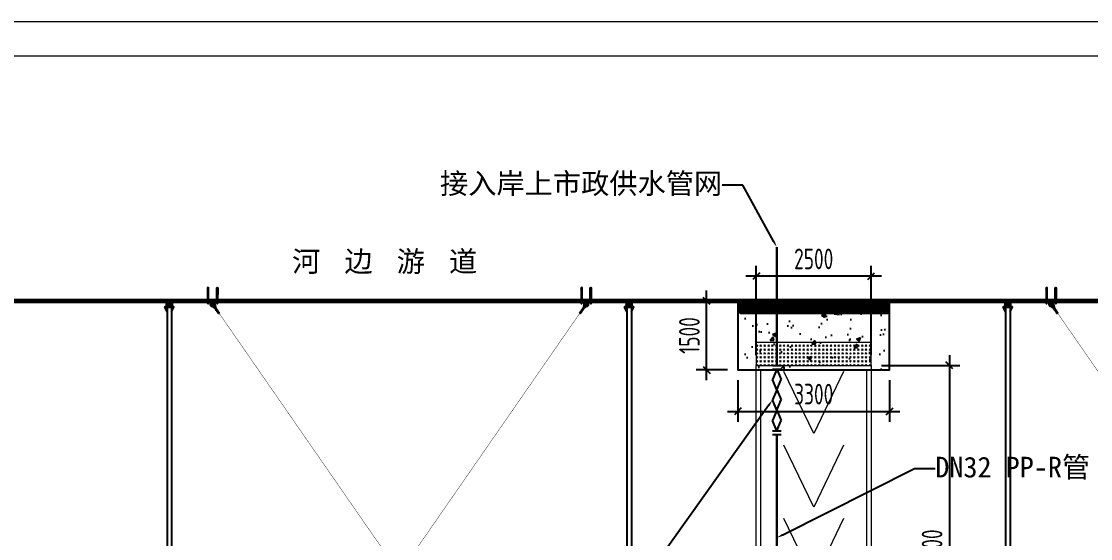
# Model space of a CAD drawing. Header units: millimetres. Extents: x 136606 to 1229059, y 82794 to 127566.
# Drawn here: x 1050150 to 1073406, y 116091 to 127345 of the extents above; entities that cross this region are included whole.
import ezdxf
from ezdxf import colors
from ezdxf.entities.mleader import LeaderData, LeaderLine
from ezdxf.enums import TextEntityAlignment as Align
from ezdxf.math import Vec2, Vec3

# ---------------------------------------------------------------- set-up
doc = ezdxf.new("R2010")
doc.units = ezdxf.units.MM
for name, pattern in [('CENTER', [0.6, 0.375, -0.075, 0.075, -0.075]), ('DASHDOT2', [12.7, 6.35, -3.175, 0, -3.175]), ('DASHED2', [0.375, 0.25, -0.125])]:
    doc.linetypes.add(name, pattern=pattern)
for name, color, linetype in [('BS-Annectent', 115, 'Continuous'), ('HR-dimension', 9, 'Continuous'), ('HR-pontoon', 161, 'Continuous'), ('STEEL', 34, 'Continuous'), ('粗实线', 7, 'Continuous'), ('给水', 3, 'Continuous'), ('给水管', 80, 'Continuous')]:
    doc.layers.add(name, color=color, linetype=linetype)
for name, color, linetype, lineweight in [('图框', 7, 'Continuous', 13), ('抱桩器', 1, 'Continuous', 18), ('文本', 3, 'Continuous', 13)]:
    doc.layers.add(name, color=color, linetype=linetype, lineweight=lineweight)
doc.styles.add('Arial', font='arial.ttf')
doc.styles.add('hztxt', font='ros1.shx', dxfattribs={"width": 0.8, "bigfont": 'hztxt.shx'})
doc.styles.get("Standard").update_dxf_attribs({"font": 'arial.ttf'})
doc.dimstyles.new('DIM-150', dxfattribs={"dimscale": 150, "dimtxt": 3, "dimasz": 1, "dimexe": 1.5, "dimexo": 1.5, "dimgap": 1, "dimtad": 1, "dimdec": 1, "dimdsep": 46, "dimtxsty": 'hztxt', "dimblk": 'OBLIQUE', "dimcen": 0, "dimdle": 1.5, "dimclrd": 9, "dimclre": 9, "dimclrt": 2, "dimadec": 1, "dimazin": 0, "dimtfac": 1, "dimtdec": 1, "dimtix": 1, "dimtmove": 2, "dimatfit": 3, "dimldrblk": 'ARCHTICK', "dimfxl": 10, "dimtolj": 1, "dimtzin": 0, "dimarcsym": 1})
pattern_1 = [(225, (43212.285, 45564.743), (4.49012806, -4.49012806), []), (225, (43207.795, 45564.743), (4.49012806, -4.49012806), [7.9375, -1.5875, 0, -1.5875])]
pattern_2 = [(225, (-344287.005, -129412.7357), (4.49012806, -4.49012806), []), (225, (-344291.495, -129412.7357), (4.49012806, -4.49012806), [7.9375, -1.5875, 0, -1.5875])]
pattern_3 = [(40.81217054, (-1416366.4012, -675349.6259), (-1.4525846328, 1.682112997), []), (130.81217054, (-1416366.4012, -675349.6259), (-4.5872822625, 1.9116413612), [5.55625, -3.33375])]
pattern_4 = [(40.81217054, (-1423212.2177, -670898.807), (-1.4525846328, 1.682112997), []), (130.81217054, (-1423212.2177, -670898.807), (-4.5872822625, 1.9116413612), [5.55625, -3.33375])]

# ---------------------------------------------------------------- blocks, each defined once
blk = doc.blocks.new('GW-TK')
at = {"layer": '图框'}
for points in [[(927183.55, 464715.01), (927603.55, 464715.01), (927603.55, 464418.01), (927183.55, 464418.01)], [(927188.55, 464710.01), (927598.55, 464710.01), (927598.55, 464423.01), (927188.55, 464423.01)]]:
    blk.add_lwpolyline(points, close=True, dxfattribs=at)
blk = doc.blocks.new('_Oblique')
at = {"color": 0, "linetype": 'ByBlock', "lineweight": -2}
blk.add_line((-0.5, -0.5), (0.5, 0.5), dxfattribs=at)
blk = doc.blocks.new('*D823')
at = {"color": 9, "lineweight": -2, "transparency": 16777216}
for p, q in [((1066133, 120086), (1066133, 122027)), ((1068633, 120086), (1068633, 122027)), ((1068858, 121802), (1065908, 121802))]:
    blk.add_line(p, q, dxfattribs=at)
at = {"layer": 'Defpoints', "color": 0, "transparency": 16777216}
for p in [(1066133, 121802), (1066133, 119861), (1068633, 119861)]:
    blk.add_point(p, dxfattribs=at)
at = {"color": 9, "lineweight": -2, "transparency": 16777216, "xscale": 150, "yscale": 150, "zscale": 150, "rotation": 180}
blk.add_blockref('_Oblique', (1066133, 121802), dxfattribs=at)
at = {"color": 9, "lineweight": -2, "transparency": 16777216, "xscale": 150, "yscale": 150, "zscale": 150}
blk.add_blockref('_Oblique', (1068633, 121802), dxfattribs=at)
at = {"color": 2, "transparency": 16777216, "insert": (1067383, 122177), "char_height": 450, "attachment_point": 5, "style": 'hztxt'}
blk.add_mtext('\\A1;2500', dxfattribs=at)
blk = doc.blocks.new('_ArchTick')
at = {"color": 0, "linetype": 'ByBlock', "const_width": 0.15}
blk.add_lwpolyline([(-0.5, -0.5), (0.5, 0.5)], dxfattribs=at)
blk = doc.blocks.new('*D824')
at = {"color": 9, "lineweight": -2, "transparency": 16777216}
for p, q in [((1070333, 120086), (1070333, 111636)), ((1068858, 119861), (1070558, 119861)), ((1068858, 111861), (1070558, 111861))]:
    blk.add_line(p, q, dxfattribs=at)
at = {"layer": 'Defpoints', "color": 0, "transparency": 16777216}
for p in [(1068633, 119861), (1068633, 111861), (1070333, 111861)]:
    blk.add_point(p, dxfattribs=at)
at = {"color": 9, "lineweight": -2, "transparency": 16777216, "xscale": 150, "yscale": 150, "zscale": 150}
for p, rotation in [((1070333, 119861), 90), ((1070333, 111861), 270)]:
    blk.add_blockref('_Oblique', p, dxfattribs=dict(at, rotation=rotation))
at = {"color": 2, "transparency": 16777216, "insert": (1069958, 115861), "char_height": 450, "attachment_point": 5, "rotation": 90, "style": 'hztxt'}
blk.add_mtext('\\A1;8000', dxfattribs=at)
blk = doc.blocks.new('*U851')
at = {"layer": '抱桩器'}
h = blk.add_hatch(dxfattribs=at)
h.set_pattern_fill('GOST_GLASS', color=252, scale=10, angle=90)
h.set_pattern_definition([(135, (-1080442.076, -115111.21), (5e-15, 84.8528137), [50, -70]), (135, (-1080442.076, -115090), (5e-15, 84.8528137), [20, -100]), (135, (-1080463.29, -115111.21), (5e-15, 84.8528137), [20, -100])])
h.paths.add_polyline_path([(-1250, 4250), (1250, 4250), (1250, 4750), (-1250, 4750)])
h = blk.add_hatch(dxfattribs=at)
h.set_pattern_fill('GOST_GLASS', color=252, scale=10, angle=90)
h.set_pattern_definition([(135, (-1076441.776, -115111.21), (5e-15, 84.8528137), [50, -70]), (135, (-1076441.776, -115090), (5e-15, 84.8528137), [20, -100]), (135, (-1076462.99, -115111.21), (5e-15, 84.8528137), [20, -100])])
h.paths.add_polyline_path([(-1250, -3750), (1250, -3750), (1250, -4750), (-1250, -4750)])
at = {"layer": '抱桩器', "color": 252}
for points in [[(-1250, 4250), (1250, 4250), (1250, 4750), (-1250, 4750)], [(1250, 4250), (1250, -3750), (-1250, -3750), (-1250, 4250)], [(1150, 4150), (1150, -3650), (-1150, -3650), (-1150, 4150)], [(-1250, -3750), (1250, -3750), (1250, -4750), (-1250, -4750)]]:
    blk.add_lwpolyline(points, close=True, dxfattribs=at)
for points in [[(650, 4116), (0, 2766), (-650, 4116)], [(650, 2516), (0, 1166), (-650, 2516)], [(650, 916), (0, -434), (-650, 916)], [(650, -684), (0, -2034), (-650, -684)], [(650, -2284), (0, -3634), (-650, -2284)]]:
    blk.add_lwpolyline(points, dxfattribs=at)
blk = doc.blocks.new('*U852')
at = {"color": 0, "linetype": 'ByBlock', "lineweight": -2, "transparency": 16777216}
blk.add_blockref('*U851', (0, 0), dxfattribs=at)
blk = doc.blocks.new('fEERER')
at = {"layer": '给水', "color": 5}
for p, q in [((-308, 1256), (0, 1256)), ((-154, 1114), (-308, 742)), ((-308, 1114), (0, 1114)), ((-154, 1114), (0, 742)), ((-154, 371), (-308, 742)), ((-154, 371), (0, 742)), ((-154, 371), (-308, 0)), ((-154, -371), (-308, 0)), ((-154, 371), (0, 0)), ((-154, -371), (0, 0)), ((-154, -371), (-308, -742)), ((-154, -371), (0, -742)), ((-154, -1114), (-308, -742)), ((-154, -1114), (0, -742)), ((-308, -1114), (0, -1114)), ((-308, -1256), (0, -1256))]:
    blk.add_line(p, q, dxfattribs=at)
blk = doc.blocks.new('*D1713')
at = {"color": 9, "lineweight": -2, "transparency": 16777216}
for p, q in [((1065054, 119536), (1065054, 121486)), ((1065508, 121261), (1064829, 121261)), ((1065508, 119761), (1064829, 119761))]:
    blk.add_line(p, q, dxfattribs=at)
at = {"layer": 'Defpoints', "color": 0, "transparency": 16777216}
for p in [(1065054, 121261), (1065733, 121261), (1065733, 119761)]:
    blk.add_point(p, dxfattribs=at)
at = {"color": 9, "lineweight": -2, "transparency": 16777216, "xscale": 150, "yscale": 150, "zscale": 150}
for p, rotation in [((1065054, 121261), 90), ((1065054, 119761), 270)]:
    blk.add_blockref('_Oblique', p, dxfattribs=dict(at, rotation=rotation))
at = {"color": 2, "transparency": 16777216, "insert": (1064679, 120511), "char_height": 450, "attachment_point": 5, "rotation": 90, "style": 'hztxt'}
blk.add_mtext('\\A1;1500', dxfattribs=at)
blk = doc.blocks.new('*D1714')
at = {"color": 9, "lineweight": -2, "transparency": 16777216}
for p, q in [((1065733, 119536), (1065733, 118635)), ((1069033, 119536), (1069033, 118635)), ((1065508, 118860), (1069258, 118860))]:
    blk.add_line(p, q, dxfattribs=at)
at = {"layer": 'Defpoints', "color": 0, "transparency": 16777216}
for p in [(1065733, 119761), (1069033, 119761), (1069033, 118860)]:
    blk.add_point(p, dxfattribs=at)
at = {"color": 9, "lineweight": -2, "transparency": 16777216, "xscale": 150, "yscale": 150, "zscale": 150, "rotation": 180}
blk.add_blockref('_Oblique', (1065733, 118860), dxfattribs=at)
at = {"color": 9, "lineweight": -2, "transparency": 16777216, "xscale": 150, "yscale": 150, "zscale": 150}
blk.add_blockref('_Oblique', (1069033, 118860), dxfattribs=at)
at = {"color": 2, "transparency": 16777216, "insert": (1067383, 119235), "char_height": 450, "attachment_point": 5, "style": 'hztxt'}
blk.add_mtext('\\A1;3300', dxfattribs=at)
blk = doc.blocks.new('A$C97f6d51a')
at = {"color": 1, "linetype": 'DASHDOT2'}
blk.add_line((0, 313), (0, -47), dxfattribs=at)
at = {"layer": 'BS-Annectent'}
for p, q in [((-9, 282), (-9, 282)), ((-9, 281), (-9, 282)), ((-9, 282), (-9, 282)), ((-9, 279), (-8, 279)), ((-8, 278), (-9, 279)), ((-9, 279), (-8, 278)), ((-9, 275), (-7, 276)), ((-6, 274), (-9, 275)), ((-9, 275), (-7, 275)), ((-9, 272), (-6, 274)), ((-6, 270), (-9, 272)), ((-9, 272), (-4, 272)), ((-9, 269), (9, 268)), ((-9, 266), (9, 265)), ((-9, 263), (9, 262)), ((-9, 260), (9, 258)), ((-9, 257), (9, 255)), ((-9, 253), (9, 252)), ((-9, 250), (9, 249)), ((-9, 247), (9, 246)), ((-9, 244), (9, 243)), ((-9, 241), (9, 240)), ((-9, 238), (9, 236)), ((-9, 235), (9, 233)), ((-6, 274), (-6, 274)), ((-6, 274), (-6, 274)), ((-6, 274), (-6, 274)), ((-6, 274), (-6, 274)), ((-6, 274), (-6, 274)), ((6, 270), (-6, 270)), ((4, 271), (9, 271)), ((6, 273), (5, 273)), ((6, 273), (5, 273)), ((6, 273), (9, 274)), ((6, 274), (9, 274)), ((9, 271), (6, 273)), ((6, 270), (9, 271)), ((7, 276), (9, 277)), ((9, 274), (7, 275)), ((9, 277), (8, 278)), ((8, 277), (9, 277)), ((9, 280), (9, 281)), ((9, 280), (9, 280)), ((9, 280), (9, 280)), ((-10, 6), (9, 4)), ((-10, 2), (-6, 4)), ((-6, 1), (-10, 2)), ((-10, 2), (9, 1)), ((-9, 231), (9, 230)), ((-9, 228), (9, 227)), ((-9, 225), (9, 224)), ((-9, 222), (9, 221)), ((-9, 219), (9, 218)), ((-9, 216), (9, 215)), ((-9, 213), (9, 211)), ((-9, 209), (9, 208)), ((-9, 206), (9, 205)), ((-9, 203), (9, 202)), ((-9, 200), (9, 199)), ((-9, 197), (9, 196)), ((-9, 194), (9, 193)), ((-9, 191), (9, 189)), ((-9, 188), (9, 186)), ((-9, 184), (9, 183)), ((-9, 181), (9, 180)), ((-9, 178), (9, 177)), ((-9, 175), (9, 174)), ((-9, 172), (9, 171)), ((-9, 169), (9, 167)), ((-9, 166), (9, 164)), ((-9, 162), (9, 161)), ((-9, 159), (9, 158)), ((-9, 156), (9, 155)), ((-9, 153), (9, 152)), ((-9, 150), (9, 149)), ((-9, 147), (9, 146)), ((-9, 144), (9, 142)), ((-9, 140), (9, 139)), ((-9, 137), (9, 136)), ((-9, 134), (9, 133)), ((-9, 131), (9, 130)), ((-9, 128), (9, 127)), ((-9, 125), (9, 124)), ((-9, 122), (9, 120)), ((-9, 119), (9, 117)), ((-9, 115), (9, 114)), ((-9, 112), (9, 111)), ((-9, 109), (9, 108)), ((-9, 106), (9, 105)), ((-9, 103), (9, 102)), ((-9, 100), (9, 98)), ((-9, 97), (9, 95)), ((-9, 93), (9, 92)), ((-9, 90), (9, 89)), ((-9, 87), (9, 86)), ((-9, 84), (9, 83)), ((-9, 81), (9, 80)), ((-9, 78), (9, 76)), ((-9, 75), (9, 73)), ((-9, 71), (9, 70)), ((-9, 68), (9, 67)), ((-9, 65), (9, 64)), ((-9, 62), (9, 61)), ((-9, 59), (9, 58)), ((-9, 56), (9, 55)), ((-9, 53), (9, 51)), ((-9, 49), (9, 48)), ((-9, 46), (9, 45)), ((-9, 43), (9, 42)), ((-9, 40), (9, 39)), ((-9, 37), (9, 36)), ((-9, 34), (9, 33)), ((-9, 31), (9, 29)), ((-9, 28), (9, 26)), ((-9, 24), (9, 23)), ((-9, 21), (9, 20)), ((-9, 18), (9, 17)), ((-9, 15), (9, 14)), ((-9, 12), (9, 11)), ((-9, 9), (9, 7)), ((-8, 0), (-6, 1)), ((6, 147), (-6, 148)), ((6, 116), (-6, 117)), ((6, 3), (-6, 4)), ((2, 0), (-6, 1)), ((6, 147), (9, 149)), ((9, 1), (6, 3)), ((7, 0), (9, 1)), ((-16, -24), (-16, -11)), ((12, -9), (-12, -9)), ((12, -27), (-12, -27)), ((-9, -29), (-6, -28)), ((-6, -31), (-9, -29)), ((9, -30), (-9, -29)), ((-9, -32), (-6, -31)), ((-6, -34), (-9, -32)), ((9, -33), (-9, -32)), ((-9, -35), (-6, -34)), ((-6, -37), (-9, -35)), ((9, -37), (-9, -35)), ((-9, -38), (-6, -37)), ((-6, -40), (-9, -38)), ((9, -40), (-9, -38)), ((-8, -24), (-8, -11)), ((-6, -28), (-8, -27)), ((-7, -40), (-7, -43)), ((6, -29), (-6, -28)), ((6, -29), (-6, -28)), ((6, -32), (-6, -31)), ((6, -32), (-6, -31)), ((6, -35), (-6, -34)), ((6, -38), (-6, -37)), ((6, -38), (-6, -37)), ((6, -41), (-6, -40)), ((-5, -44), (5, -44)), ((-4, -40), (-4, -43)), ((-2, -9), (0, -4)), ((9, -27), (-1, -27)), ((0, -9), (2, -4)), ((4, -41), (4, -43)), ((6, -29), (9, -27)), ((9, -30), (6, -29)), ((6, -32), (9, -30)), ((9, -33), (6, -32)), ((6, -35), (9, -33)), ((9, -37), (6, -35)), ((6, -38), (9, -37)), ((9, -40), (6, -38)), ((6, -41), (9, -40)), ((7, -41), (7, -43)), ((8, -24), (8, -11)), ((9, -27), (8, -27)), ((16, -24), (16, -11))]:
    blk.add_line(p, q, dxfattribs=at)
blk.add_lwpolyline([(10, 0), (10, 300), (0, 306), (-10, 300), (-10, 0)], dxfattribs=at)
for points in [[(-19, -4), (-19, 0), (19, 0), (19, -4)], [(-15, -9), (15, -9), (15, -4), (-15, -4)]]:
    blk.add_lwpolyline(points, close=True, dxfattribs=at)
for points in [[(16, -11, 0.612824), (8, -11, 0.305874), (-8, -11, 0.612824), (-16, -11)], [(16, -24, -0.612824), (8, -24, -0.305874), (-8, -24, -0.612824), (-16, -24)], [(-7, -43, 0.516475), (-4, -43, 0.258238), (4, -43, 0.516475), (7, -43)]]:
    blk.add_lwpolyline(points, format="xyb", dxfattribs=at)
blk = doc.blocks.new('A$Ce460a15a')
at = {"layer": 'STEEL', "color": 22}
for points in [[(12, 150), (12, -150), (0, -150), (0, 150)], [(92, -50), (112, -30), (112, 30), (92, 50), (12, 50), (12, -50)], [(52, 35), (12, 35), (12, 25), (52, 25)], [(52, -35), (12, -35), (12, -25), (52, -25)]]:
    blk.add_lwpolyline(points, close=True, dxfattribs=at)
blk.add_circle((67, 0), 25, dxfattribs=at)
at = {"layer": 'HR-dimension', "xscale": -1, "rotation": 90}
blk.add_blockref('A$C97f6d51a', (12, 100), dxfattribs=at)
at = {"layer": 'HR-dimension', "rotation": 90.00000000000001}
blk.add_blockref('A$C97f6d51a', (12, -100), dxfattribs=at)
blk = doc.blocks.new('*U1698')
h = blk.add_hatch()
h.set_pattern_fill('ANSI35', color=4, angle=180)
h.set_pattern_definition(pattern_1)
h.paths.add_polyline_path([(24, -89), (36, -89), (36, -67), (24, -67)])
h.paths.add_polyline_path([(24, -31), (36, -31), (36, 11), (24, 11)])
h.paths.add_polyline_path([(-100, 11), (100, 11), (100, 21), (-100, 21)])
h.paths.add_polyline_path([(-36, -31), (-24, -31), (-24, 11), (-36, 11)])
h.paths.add_polyline_path([(-36, -89), (-24, -89), (-24, -67), (-36, -67)])
h = blk.add_hatch()
h.set_pattern_fill('ANSI35', color=4, angle=180)
h.set_pattern_definition(pattern_2)
h.paths.add_polyline_path([(-129, -116), (-150, -116), (-150, -104), (-129, -104)])
h.paths.add_polyline_path([(111, -116), (-111, -116), (-111, -104), (111, -104)])
h.paths.add_polyline_path([(150, -116), (129, -116), (129, -104), (150, -104)])
h.paths.add_polyline_path([(66, -104), (54, -104), (54, -67), (66, -67)])
h.paths.add_polyline_path([(66, -31), (54, -31), (54, -4), (66, -4)])
h.paths.add_polyline_path([(6, -31), (-6, -31), (-6, -4), (6, -4)])
h.paths.add_polyline_path([(6, -104), (-6, -104), (-6, -67), (6, -67)])
h.paths.add_polyline_path([(-54, -104), (-66, -104), (-66, -67), (-54, -67)])
h.paths.add_polyline_path([(-54, -31), (-66, -31), (-66, -4), (-54, -4)])
at = {"color": 4}
for points in [[(100, 11), (-100, 11), (-100, 21), (100, 21), (100, 11)], [(-36, -89), (-36, 11), (-24, 11), (-24, -89), (-36, -89)], [(24, -89), (24, 11), (36, 11), (36, -89), (24, -89)], [(150, -116), (-150, -116), (-150, -104), (150, -104), (150, -116)], [(-66, -104), (-66, -4), (-54, -4), (-54, -104), (-66, -104)], [(-6, -104), (-6, -4), (6, -4), (6, -104), (-6, -104)], [(54, -104), (54, -4), (66, -4), (66, -104), (54, -104)]]:
    blk.add_lwpolyline(points, dxfattribs=at)
at = {"layer": 'Defpoints', "color": 4}
for points in [[(-100, 21), (-50, 21), (-50, 121), (-100, 21)], [(100, 21), (50, 21), (50, 121), (100, 21)]]:
    blk.add_lwpolyline(points, dxfattribs=at)
at = {"layer": 'Defpoints', "color": 4, "linetype": 'CENTER', "ltscale": 2}
for points in [[(-129, -116), (-111, -116), (-111, -104), (-129, -104)], [(-66, -31), (-54, -31), (-54, -67), (-66, -67)], [(-36, -31), (-24, -31), (-24, -67), (-36, -67)], [(-6, -31), (6, -31), (6, -67), (-6, -67)], [(24, -31), (36, -31), (36, -67), (24, -67)], [(54, -31), (66, -31), (66, -67), (54, -67)], [(129, -116), (111, -116), (111, -104), (129, -104)]]:
    blk.add_lwpolyline(points, close=True, dxfattribs=at)
for points in [[(-120, -99), (-120, -111), (-120, -121)], [(-66, -49), (66, -49)], [(-66, -49), (66, -49)], [(120, -99), (120, -111), (120, -121)]]:
    blk.add_lwpolyline(points, dxfattribs=at)
blk = doc.blocks.new('*U1699')
at = {"layer": '粗实线', "color": 0, "linetype": 'ByBlock', "lineweight": -2, "transparency": 16777216}
blk.add_blockref('*U1698', (0, 0), dxfattribs=at)
blk = doc.blocks.new('*U1691')
h = blk.add_hatch()
h.set_pattern_fill('ANSI35', color=4, angle=180)
h.set_pattern_definition(pattern_1)
h.paths.add_polyline_path([(24, -89), (36, -89), (36, -67), (24, -67)])
h.paths.add_polyline_path([(24, -31), (36, -31), (36, 11), (24, 11)])
h.paths.add_polyline_path([(-100, 11), (100, 11), (100, 21), (-100, 21)])
h.paths.add_polyline_path([(-36, -31), (-24, -31), (-24, 11), (-36, 11)])
h.paths.add_polyline_path([(-36, -89), (-24, -89), (-24, -67), (-36, -67)])
h = blk.add_hatch()
h.set_pattern_fill('ANSI35', color=4, angle=180)
h.set_pattern_definition(pattern_2)
h.paths.add_polyline_path([(-129, -116), (-150, -116), (-150, -104), (-129, -104)])
h.paths.add_polyline_path([(111, -116), (-111, -116), (-111, -104), (111, -104)])
h.paths.add_polyline_path([(150, -116), (129, -116), (129, -104), (150, -104)])
h.paths.add_polyline_path([(66, -104), (54, -104), (54, -67), (66, -67)])
h.paths.add_polyline_path([(66, -31), (54, -31), (54, -4), (66, -4)])
h.paths.add_polyline_path([(6, -31), (-6, -31), (-6, -4), (6, -4)])
h.paths.add_polyline_path([(6, -104), (-6, -104), (-6, -67), (6, -67)])
h.paths.add_polyline_path([(-54, -104), (-66, -104), (-66, -67), (-54, -67)])
h.paths.add_polyline_path([(-54, -31), (-66, -31), (-66, -4), (-54, -4)])
at = {"color": 4}
for points in [[(100, 11), (-100, 11), (-100, 21), (100, 21), (100, 11)], [(-36, -89), (-36, 11), (-24, 11), (-24, -89), (-36, -89)], [(24, -89), (24, 11), (36, 11), (36, -89), (24, -89)], [(150, -116), (-150, -116), (-150, -104), (150, -104), (150, -116)], [(-66, -104), (-66, -4), (-54, -4), (-54, -104), (-66, -104)], [(-6, -104), (-6, -4), (6, -4), (6, -104), (-6, -104)], [(54, -104), (54, -4), (66, -4), (66, -104), (54, -104)]]:
    blk.add_lwpolyline(points, dxfattribs=at)
at = {"layer": 'Defpoints', "color": 4}
for points in [[(-100, 21), (-50, 21), (-50, 121), (-100, 21)], [(100, 21), (50, 21), (50, 121), (100, 21)]]:
    blk.add_lwpolyline(points, dxfattribs=at)
at = {"layer": 'Defpoints', "color": 4, "linetype": 'CENTER', "ltscale": 2}
for points in [[(-129, -116), (-111, -116), (-111, -104), (-129, -104)], [(-66, -31), (-54, -31), (-54, -67), (-66, -67)], [(-36, -31), (-24, -31), (-24, -67), (-36, -67)], [(-6, -31), (6, -31), (6, -67), (-6, -67)], [(24, -31), (36, -31), (36, -67), (24, -67)], [(54, -31), (66, -31), (66, -67), (54, -67)], [(129, -116), (111, -116), (111, -104), (129, -104)]]:
    blk.add_lwpolyline(points, close=True, dxfattribs=at)
for points in [[(-120, -99), (-120, -111), (-120, -121)], [(-66, -49), (66, -49)], [(-66, -49), (66, -49)], [(120, -99), (120, -111), (120, -121)]]:
    blk.add_lwpolyline(points, dxfattribs=at)
blk = doc.blocks.new('*U1692')
at = {"layer": '粗实线', "color": 0, "linetype": 'ByBlock', "lineweight": -2, "transparency": 16777216}
blk.add_blockref('*U1691', (0, 0), dxfattribs=at)
blk = doc.blocks.new('*U10')
at = {"color": 7, "linetype": 'Continuous', "lineweight": 15}
for p, q in [((-9, 9), (-10, 8)), ((-10, 8), (-10, 1)), ((-10, 1), (-9, 0)), ((-9, 9), (9, 9)), ((-9, 0), (9, 0)), ((-5, 8), (-5, 1)), ((5, 8), (5, 1)), ((10, 8), (9, 9)), ((9, 0), (10, 1)), ((10, 8), (10, 1))]:
    blk.add_line(p, q, dxfattribs=at)
for centre, start, end in [((0, -8), 72.4233, 107.5767), ((0, 17), 252.4233, 287.5767)]:
    blk.add_arc(centre, 17.2, start, end, dxfattribs=at)
for points, knots in [([(-10, 8), (-10, 9), (-9, 9), (-8, 9), (-7, 9), (-6, 9), (-6, 9), (-5, 8)], [0, 0, 0, 0, 0.264534, 0.399289, 0.53507, 0.765405, 1, 1, 1, 1]), ([(-5, 1), (-6, 1), (-6, 0), (-7, 0), (-8, 0), (-9, 0), (-10, 1), (-10, 1)], [0, 0, 0, 0, 0.264534, 0.399289, 0.53507, 0.765405, 1, 1, 1, 1]), ([(5, 8), (6, 9), (6, 9), (7, 9), (8, 9), (9, 9), (10, 9), (10, 8)], [0, 0, 0, 0, 0.264536, 0.399814, 0.535067, 0.765403, 1, 1, 1, 1]), ([(10, 1), (10, 1), (9, 0), (8, 0), (7, 0), (6, 0), (6, 1), (5, 1)], [0, 0, 0, 0, 0.264536, 0.399814, 0.535067, 0.765403, 1, 1, 1, 1])]:
    blk.add_open_spline(points, degree=3, knots=knots, dxfattribs=at)
blk = doc.blocks.new('A$C72EA2C7E')
blk.add_line((-8, -6), (8, -6))
at = {"color": 7, "linetype": 'Continuous', "lineweight": 15}
for p, q in [((-5, -40), (-5, -6)), ((-4, -41), (-5, -40)), ((5, -40), (-5, -40)), ((-4, -41), (5, -41)), ((5, -6), (5, -40)), ((5, -40), (5, -41))]:
    blk.add_line(p, q, dxfattribs=at)
at = {"color": 7, "linetype": 'Continuous', "lineweight": 0}
for p, q in [((-4, -41), (-4, -6)), ((5, -41), (5, -6))]:
    blk.add_line(p, q, dxfattribs=at)
blk.add_arc((0, -8), 8, 17.4862, 162.5138)
at = {"extrusion": (0, 0, -1), "xscale": 0.9999974999999999, "yscale": 0.9999974999999999, "zscale": -0.9999974999999999}
blk.add_blockref('*U10', (0, -39), dxfattribs=at)
blk = doc.blocks.new('*U1702')
h = blk.add_hatch(color=1)
h.dxf.hatch_style = 1
h.paths.add_polyline_path([(3975, 5721), (4049, 5780, 1.447528), (3984, 5821), (3963, 5729)])
h.paths.add_polyline_path([(3977, 5736), (3976, 5737), (3980, 5753), (3976, 5754), (3992, 5820, -1.452111), (4045, 5786), (3992, 5744), (3990, 5747)], flags=16)
h = blk.add_hatch()
h.set_pattern_fill('ANSI38', color=253, scale=0.7, angle=-4.1878)
h.set_pattern_definition(pattern_4)
h.paths.add_polyline_path([(3988, 5750), (3992, 5744), (4045, 5786, 1.452111), (3992, 5820), (3976, 5754), (3980, 5753), (3983, 5753), (3998, 5818, -1.452111), (4041, 5791)])
h = blk.add_hatch(color=1)
h.dxf.hatch_style = 1
h.paths.add_polyline_path([(-3963, -5729), (-3985, -5823, -1.406258), (-4049, -5780), (-3975, -5721)])
h.paths.add_polyline_path([(-3990, -5747), (-3992, -5744), (-4045, -5786, 1.406258), (-3992, -5822), (-3976, -5754), (-3976, -5736)], flags=16)
h = blk.add_hatch()
h.set_pattern_fill('ANSI38', color=253, scale=0.7, angle=-4.1878)
h.set_pattern_definition(pattern_3)
h.paths.add_polyline_path([(-3983, -5753), (-3976, -5754), (-3992, -5820, -1.452111), (-4045, -5786), (-3992, -5744), (-3990, -5747), (-3988, -5750), (-4041, -5791, 1.452111), (-3998, -5818)])
blk.add_line((3968, 5732), (3972, 5723))
at = {"color": 1}
for points in [[(3975, 5721), (4049, 5780, 1.447528), (3984, 5821), (3963, 5729)], [(3980, 5753), (3976, 5737), (3977, 5736), (3990, 5747), (3992, 5744), (4045, 5786, 1.452111), (3992, 5820), (3976, 5754)], [(-3963, -5729), (-3984, -5821, -1.447528), (-4049, -5780), (-3975, -5721)], [(-3990, -5747), (-3977, -5736), (-3976, -5737), (-3980, -5753), (-3976, -5754), (-3992, -5820, -1.452111), (-4045, -5786), (-3992, -5744)]]:
    blk.add_lwpolyline(points, format="xyb", close=True, dxfattribs=at)
for points in [[(3972, 5723), (4047, 5783, 1.449849), (3988, 5820), (3968, 5732)], [(3992, 5744), (4045, 5786, 1.452111), (3992, 5820), (3976, 5754)], [(3992, 5744), (4045, 5786, 1.452111), (3992, 5820), (3976, 5754)], [(-3967, -5727), (-3988, -5820, -1.449849), (-4047, -5783), (-3976, -5727)], [(-3976, -5754), (-3992, -5820, -1.452111), (-4045, -5786), (-3992, -5744)], [(-3976, -5754), (-3992, -5820, -1.452111), (-4045, -5786), (-3992, -5744)]]:
    blk.add_lwpolyline(points, format="xyb")
for points in [[(3983, 5753), (3998, 5818, -1.452111), (4041, 5791), (3988, 5750), (3992, 5744), (4045, 5786, 1.452111), (3992, 5820), (3976, 5754)], [(-3988, -5750), (-4041, -5791, 1.452111), (-3998, -5818), (-3983, -5753), (-3976, -5754), (-3992, -5820, -1.452111), (-4045, -5786), (-3992, -5744)]]:
    blk.add_lwpolyline(points, format="xyb", close=True)
at = {"color": 252}
for points in [[(3983, 5753), (3998, 5818, -1.452111), (4041, 5791), (3988, 5750), (3992, 5744), (4045, 5786, 1.452111), (3992, 5820), (3976, 5754)], [(-3988, -5750), (-4041, -5791, 1.452111), (-3998, -5818), (-3983, -5753), (-3976, -5754), (-3992, -5820, -1.452111), (-4045, -5786), (-3992, -5744)]]:
    blk.add_lwpolyline(points, format="xyb", close=True, dxfattribs=at)
at = {"color": 1, "const_width": 8.4}
for points in [[(3969, 5733), (-3982, -5736)], [(3976, 5730), (3885, 5598)], [(-3975, -5740), (-3878, -5601)]]:
    blk.add_lwpolyline(points, dxfattribs=at)
at = {"xscale": 0.6999999999999998, "yscale": 0.6999999999999998, "zscale": 0.6999999999999998, "rotation": 235.3226931625287}
for p in [(3910, 5620), (3932, 5651), (3952, 5681), (3973, 5711), (-3952, -5722), (-3930, -5691), (-3910, -5661), (-3889, -5631)]:
    blk.add_blockref('A$C72EA2C7E', p, dxfattribs=at)
blk = doc.blocks.new('*U1689')
at = {"color": 0, "linetype": 'ByBlock', "lineweight": -2, "transparency": 16777216}
blk.add_blockref('*U1702', (0, 0), dxfattribs=at)
blk = doc.blocks.new('*U1694')
h = blk.add_hatch(color=1)
h.dxf.hatch_style = 1
h.paths.add_polyline_path([(3975, 5721), (4049, 5780, 1.447528), (3984, 5821), (3963, 5729)])
h.paths.add_polyline_path([(3977, 5736), (3976, 5737), (3980, 5753), (3976, 5754), (3992, 5820, -1.452111), (4045, 5786), (3992, 5744), (3990, 5747)], flags=16)
h = blk.add_hatch()
h.set_pattern_fill('ANSI38', color=253, scale=0.7, angle=-4.1878)
h.set_pattern_definition(pattern_4)
h.paths.add_polyline_path([(3988, 5750), (3992, 5744), (4045, 5786, 1.452111), (3992, 5820), (3976, 5754), (3980, 5753), (3983, 5753), (3998, 5818, -1.452111), (4041, 5791)])
h = blk.add_hatch(color=1)
h.dxf.hatch_style = 1
h.paths.add_polyline_path([(-3963, -5729), (-3985, -5823, -1.406258), (-4049, -5780), (-3975, -5721)])
h.paths.add_polyline_path([(-3990, -5747), (-3992, -5744), (-4045, -5786, 1.406258), (-3992, -5822), (-3976, -5754), (-3976, -5736)], flags=16)
h = blk.add_hatch()
h.set_pattern_fill('ANSI38', color=253, scale=0.7, angle=-4.1878)
h.set_pattern_definition(pattern_3)
h.paths.add_polyline_path([(-3983, -5753), (-3976, -5754), (-3992, -5820, -1.452111), (-4045, -5786), (-3992, -5744), (-3990, -5747), (-3988, -5750), (-4041, -5791, 1.452111), (-3998, -5818)])
blk.add_line((3968, 5732), (3972, 5723))
at = {"color": 1}
for points in [[(3975, 5721), (4049, 5780, 1.447528), (3984, 5821), (3963, 5729)], [(3980, 5753), (3976, 5737), (3977, 5736), (3990, 5747), (3992, 5744), (4045, 5786, 1.452111), (3992, 5820), (3976, 5754)], [(-3963, -5729), (-3984, -5821, -1.447528), (-4049, -5780), (-3975, -5721)], [(-3990, -5747), (-3977, -5736), (-3976, -5737), (-3980, -5753), (-3976, -5754), (-3992, -5820, -1.452111), (-4045, -5786), (-3992, -5744)]]:
    blk.add_lwpolyline(points, format="xyb", close=True, dxfattribs=at)
for points in [[(3972, 5723), (4047, 5783, 1.449849), (3988, 5820), (3968, 5732)], [(3992, 5744), (4045, 5786, 1.452111), (3992, 5820), (3976, 5754)], [(3992, 5744), (4045, 5786, 1.452111), (3992, 5820), (3976, 5754)], [(-3967, -5727), (-3988, -5820, -1.449849), (-4047, -5783), (-3976, -5727)], [(-3976, -5754), (-3992, -5820, -1.452111), (-4045, -5786), (-3992, -5744)], [(-3976, -5754), (-3992, -5820, -1.452111), (-4045, -5786), (-3992, -5744)]]:
    blk.add_lwpolyline(points, format="xyb")
for points in [[(3983, 5753), (3998, 5818, -1.452111), (4041, 5791), (3988, 5750), (3992, 5744), (4045, 5786, 1.452111), (3992, 5820), (3976, 5754)], [(-3988, -5750), (-4041, -5791, 1.452111), (-3998, -5818), (-3983, -5753), (-3976, -5754), (-3992, -5820, -1.452111), (-4045, -5786), (-3992, -5744)]]:
    blk.add_lwpolyline(points, format="xyb", close=True)
at = {"color": 252}
for points in [[(3983, 5753), (3998, 5818, -1.452111), (4041, 5791), (3988, 5750), (3992, 5744), (4045, 5786, 1.452111), (3992, 5820), (3976, 5754)], [(-3988, -5750), (-4041, -5791, 1.452111), (-3998, -5818), (-3983, -5753), (-3976, -5754), (-3992, -5820, -1.452111), (-4045, -5786), (-3992, -5744)]]:
    blk.add_lwpolyline(points, format="xyb", close=True, dxfattribs=at)
at = {"color": 1, "const_width": 8.4}
for points in [[(3969, 5733), (-3982, -5736)], [(3976, 5730), (3885, 5598)], [(-3975, -5740), (-3878, -5601)]]:
    blk.add_lwpolyline(points, dxfattribs=at)
at = {"xscale": 0.6999999999999998, "yscale": 0.6999999999999998, "zscale": 0.6999999999999998, "rotation": 235.3226931625287}
for p in [(3910, 5620), (3932, 5651), (3952, 5681), (3973, 5711), (-3952, -5722), (-3930, -5691), (-3910, -5661), (-3889, -5631)]:
    blk.add_blockref('A$C72EA2C7E', p, dxfattribs=at)
blk = doc.blocks.new('*U1701')
at = {"color": 0, "linetype": 'ByBlock', "lineweight": -2, "transparency": 16777216}
blk.add_blockref('*U1694', (0, 0), dxfattribs=at)
blk = doc.blocks.new('*U1686')
at = {"layer": '粗实线', "color": 4}
for points in [[(-5050, 5601), (-5050, -5899)], [(-4950, 5601), (-4950, -5899)], [(4950, 5601), (4950, -5899)], [(5050, 5601), (5050, -5899)]]:
    blk.add_lwpolyline(points, dxfattribs=at)
at = {"xscale": -1}
blk.add_blockref('*U1701', (-26, -149), dxfattribs=at)
blk.add_blockref('*U1689', (38, -147))
at = {"layer": 'HR-dimension', "rotation": 269.8953418141111}
for p in [(-4059, 5739), (4066, 5739)]:
    blk.add_blockref('A$Ce460a15a', p, dxfattribs=at)
at = {"layer": '粗实线', "color": 4, "xscale": -1, "rotation": 179.9999997006857}
for name, p in [('*U1699', (-5000, 5622)), ('*U1692', (5000, 5622))]:
    blk.add_blockref(name, p, dxfattribs=at)
blk = doc.blocks.new('*U1687')
at = {"color": 0, "linetype": 'ByBlock', "lineweight": -2, "transparency": 16777216}
blk.add_blockref('*U1686', (0, 0), dxfattribs=at)
blk = doc.blocks.new('*U1704')
h = blk.add_hatch()
h.set_pattern_fill('ANSI35', color=4, angle=180)
h.set_pattern_definition(pattern_1)
h.paths.add_polyline_path([(24, -89), (36, -89), (36, -67), (24, -67)])
h.paths.add_polyline_path([(24, -31), (36, -31), (36, 11), (24, 11)])
h.paths.add_polyline_path([(-100, 11), (100, 11), (100, 21), (-100, 21)])
h.paths.add_polyline_path([(-36, -31), (-24, -31), (-24, 11), (-36, 11)])
h.paths.add_polyline_path([(-36, -89), (-24, -89), (-24, -67), (-36, -67)])
h = blk.add_hatch()
h.set_pattern_fill('ANSI35', color=4, angle=180)
h.set_pattern_definition(pattern_2)
h.paths.add_polyline_path([(-129, -116), (-150, -116), (-150, -104), (-129, -104)])
h.paths.add_polyline_path([(111, -116), (-111, -116), (-111, -104), (111, -104)])
h.paths.add_polyline_path([(150, -116), (129, -116), (129, -104), (150, -104)])
h.paths.add_polyline_path([(66, -104), (54, -104), (54, -67), (66, -67)])
h.paths.add_polyline_path([(66, -31), (54, -31), (54, -4), (66, -4)])
h.paths.add_polyline_path([(6, -31), (-6, -31), (-6, -4), (6, -4)])
h.paths.add_polyline_path([(6, -104), (-6, -104), (-6, -67), (6, -67)])
h.paths.add_polyline_path([(-54, -104), (-66, -104), (-66, -67), (-54, -67)])
h.paths.add_polyline_path([(-54, -31), (-66, -31), (-66, -4), (-54, -4)])
at = {"color": 4}
for points in [[(100, 11), (-100, 11), (-100, 21), (100, 21), (100, 11)], [(-36, -89), (-36, 11), (-24, 11), (-24, -89), (-36, -89)], [(24, -89), (24, 11), (36, 11), (36, -89), (24, -89)], [(150, -116), (-150, -116), (-150, -104), (150, -104), (150, -116)], [(-66, -104), (-66, -4), (-54, -4), (-54, -104), (-66, -104)], [(-6, -104), (-6, -4), (6, -4), (6, -104), (-6, -104)], [(54, -104), (54, -4), (66, -4), (66, -104), (54, -104)]]:
    blk.add_lwpolyline(points, dxfattribs=at)
at = {"layer": 'Defpoints', "color": 4}
for points in [[(-100, 21), (-50, 21), (-50, 121), (-100, 21)], [(100, 21), (50, 21), (50, 121), (100, 21)]]:
    blk.add_lwpolyline(points, dxfattribs=at)
at = {"layer": 'Defpoints', "color": 4, "linetype": 'CENTER', "ltscale": 2}
for points in [[(-129, -116), (-111, -116), (-111, -104), (-129, -104)], [(-66, -31), (-54, -31), (-54, -67), (-66, -67)], [(-36, -31), (-24, -31), (-24, -67), (-36, -67)], [(-6, -31), (6, -31), (6, -67), (-6, -67)], [(24, -31), (36, -31), (36, -67), (24, -67)], [(54, -31), (66, -31), (66, -67), (54, -67)], [(129, -116), (111, -116), (111, -104), (129, -104)]]:
    blk.add_lwpolyline(points, close=True, dxfattribs=at)
for points in [[(-120, -99), (-120, -111), (-120, -121)], [(-66, -49), (66, -49)], [(-66, -49), (66, -49)], [(120, -99), (120, -111), (120, -121)]]:
    blk.add_lwpolyline(points, dxfattribs=at)
blk = doc.blocks.new('*U1705')
at = {"layer": '粗实线', "color": 0, "linetype": 'ByBlock', "lineweight": -2, "transparency": 16777216}
blk.add_blockref('*U1704', (0, 0), dxfattribs=at)
blk = doc.blocks.new('*U1708')
h = blk.add_hatch(color=1)
h.dxf.hatch_style = 1
h.paths.add_polyline_path([(3975, 5721), (4049, 5780, 1.447528), (3984, 5821), (3963, 5729)])
h.paths.add_polyline_path([(3977, 5736), (3976, 5737), (3980, 5753), (3976, 5754), (3992, 5820, -1.452111), (4045, 5786), (3992, 5744), (3990, 5747)], flags=16)
h = blk.add_hatch()
h.set_pattern_fill('ANSI38', color=253, scale=0.7, angle=-4.1878)
h.set_pattern_definition(pattern_4)
h.paths.add_polyline_path([(3988, 5750), (3992, 5744), (4045, 5786, 1.452111), (3992, 5820), (3976, 5754), (3980, 5753), (3983, 5753), (3998, 5818, -1.452111), (4041, 5791)])
h = blk.add_hatch(color=1)
h.dxf.hatch_style = 1
h.paths.add_polyline_path([(-3963, -5729), (-3985, -5823, -1.406258), (-4049, -5780), (-3975, -5721)])
h.paths.add_polyline_path([(-3990, -5747), (-3992, -5744), (-4045, -5786, 1.406258), (-3992, -5822), (-3976, -5754), (-3976, -5736)], flags=16)
h = blk.add_hatch()
h.set_pattern_fill('ANSI38', color=253, scale=0.7, angle=-4.1878)
h.set_pattern_definition(pattern_3)
h.paths.add_polyline_path([(-3983, -5753), (-3976, -5754), (-3992, -5820, -1.452111), (-4045, -5786), (-3992, -5744), (-3990, -5747), (-3988, -5750), (-4041, -5791, 1.452111), (-3998, -5818)])
blk.add_line((3968, 5732), (3972, 5723))
at = {"color": 1}
for points in [[(3975, 5721), (4049, 5780, 1.447528), (3984, 5821), (3963, 5729)], [(3980, 5753), (3976, 5737), (3977, 5736), (3990, 5747), (3992, 5744), (4045, 5786, 1.452111), (3992, 5820), (3976, 5754)], [(-3963, -5729), (-3984, -5821, -1.447528), (-4049, -5780), (-3975, -5721)], [(-3990, -5747), (-3977, -5736), (-3976, -5737), (-3980, -5753), (-3976, -5754), (-3992, -5820, -1.452111), (-4045, -5786), (-3992, -5744)]]:
    blk.add_lwpolyline(points, format="xyb", close=True, dxfattribs=at)
for points in [[(3972, 5723), (4047, 5783, 1.449849), (3988, 5820), (3968, 5732)], [(3992, 5744), (4045, 5786, 1.452111), (3992, 5820), (3976, 5754)], [(3992, 5744), (4045, 5786, 1.452111), (3992, 5820), (3976, 5754)], [(-3967, -5727), (-3988, -5820, -1.449849), (-4047, -5783), (-3976, -5727)], [(-3976, -5754), (-3992, -5820, -1.452111), (-4045, -5786), (-3992, -5744)], [(-3976, -5754), (-3992, -5820, -1.452111), (-4045, -5786), (-3992, -5744)]]:
    blk.add_lwpolyline(points, format="xyb")
for points in [[(3983, 5753), (3998, 5818, -1.452111), (4041, 5791), (3988, 5750), (3992, 5744), (4045, 5786, 1.452111), (3992, 5820), (3976, 5754)], [(-3988, -5750), (-4041, -5791, 1.452111), (-3998, -5818), (-3983, -5753), (-3976, -5754), (-3992, -5820, -1.452111), (-4045, -5786), (-3992, -5744)]]:
    blk.add_lwpolyline(points, format="xyb", close=True)
at = {"color": 252}
for points in [[(3983, 5753), (3998, 5818, -1.452111), (4041, 5791), (3988, 5750), (3992, 5744), (4045, 5786, 1.452111), (3992, 5820), (3976, 5754)], [(-3988, -5750), (-4041, -5791, 1.452111), (-3998, -5818), (-3983, -5753), (-3976, -5754), (-3992, -5820, -1.452111), (-4045, -5786), (-3992, -5744)]]:
    blk.add_lwpolyline(points, format="xyb", close=True, dxfattribs=at)
at = {"color": 1, "const_width": 8.4}
for points in [[(3969, 5733), (-3982, -5736)], [(3976, 5730), (3885, 5598)], [(-3975, -5740), (-3878, -5601)]]:
    blk.add_lwpolyline(points, dxfattribs=at)
at = {"xscale": 0.6999999999999998, "yscale": 0.6999999999999998, "zscale": 0.6999999999999998, "rotation": 235.3226931625287}
for p in [(3910, 5620), (3932, 5651), (3952, 5681), (3973, 5711), (-3952, -5722), (-3930, -5691), (-3910, -5661), (-3889, -5631)]:
    blk.add_blockref('A$C72EA2C7E', p, dxfattribs=at)
blk = doc.blocks.new('*U1709')
at = {"color": 0, "linetype": 'ByBlock', "lineweight": -2, "transparency": 16777216}
blk.add_blockref('*U1708', (0, 0), dxfattribs=at)
blk = doc.blocks.new('*U1712')
h = blk.add_hatch(color=1)
h.dxf.hatch_style = 1
h.paths.add_polyline_path([(3975, 5721), (4049, 5780, 1.447528), (3984, 5821), (3963, 5729)])
h.paths.add_polyline_path([(3977, 5736), (3976, 5737), (3980, 5753), (3976, 5754), (3992, 5820, -1.452111), (4045, 5786), (3992, 5744), (3990, 5747)], flags=16)
h = blk.add_hatch()
h.set_pattern_fill('ANSI38', color=253, scale=0.7, angle=-4.1878)
h.set_pattern_definition(pattern_4)
h.paths.add_polyline_path([(3988, 5750), (3992, 5744), (4045, 5786, 1.452111), (3992, 5820), (3976, 5754), (3980, 5753), (3983, 5753), (3998, 5818, -1.452111), (4041, 5791)])
h = blk.add_hatch(color=1)
h.dxf.hatch_style = 1
h.paths.add_polyline_path([(-3963, -5729), (-3985, -5823, -1.406258), (-4049, -5780), (-3975, -5721)])
h.paths.add_polyline_path([(-3990, -5747), (-3992, -5744), (-4045, -5786, 1.406258), (-3992, -5822), (-3976, -5754), (-3976, -5736)], flags=16)
h = blk.add_hatch()
h.set_pattern_fill('ANSI38', color=253, scale=0.7, angle=-4.1878)
h.set_pattern_definition(pattern_3)
h.paths.add_polyline_path([(-3983, -5753), (-3976, -5754), (-3992, -5820, -1.452111), (-4045, -5786), (-3992, -5744), (-3990, -5747), (-3988, -5750), (-4041, -5791, 1.452111), (-3998, -5818)])
blk.add_line((3968, 5732), (3972, 5723))
at = {"color": 1}
for points in [[(3975, 5721), (4049, 5780, 1.447528), (3984, 5821), (3963, 5729)], [(3980, 5753), (3976, 5737), (3977, 5736), (3990, 5747), (3992, 5744), (4045, 5786, 1.452111), (3992, 5820), (3976, 5754)], [(-3963, -5729), (-3984, -5821, -1.447528), (-4049, -5780), (-3975, -5721)], [(-3990, -5747), (-3977, -5736), (-3976, -5737), (-3980, -5753), (-3976, -5754), (-3992, -5820, -1.452111), (-4045, -5786), (-3992, -5744)]]:
    blk.add_lwpolyline(points, format="xyb", close=True, dxfattribs=at)
for points in [[(3972, 5723), (4047, 5783, 1.449849), (3988, 5820), (3968, 5732)], [(3992, 5744), (4045, 5786, 1.452111), (3992, 5820), (3976, 5754)], [(3992, 5744), (4045, 5786, 1.452111), (3992, 5820), (3976, 5754)], [(-3967, -5727), (-3988, -5820, -1.449849), (-4047, -5783), (-3976, -5727)], [(-3976, -5754), (-3992, -5820, -1.452111), (-4045, -5786), (-3992, -5744)], [(-3976, -5754), (-3992, -5820, -1.452111), (-4045, -5786), (-3992, -5744)]]:
    blk.add_lwpolyline(points, format="xyb")
for points in [[(3983, 5753), (3998, 5818, -1.452111), (4041, 5791), (3988, 5750), (3992, 5744), (4045, 5786, 1.452111), (3992, 5820), (3976, 5754)], [(-3988, -5750), (-4041, -5791, 1.452111), (-3998, -5818), (-3983, -5753), (-3976, -5754), (-3992, -5820, -1.452111), (-4045, -5786), (-3992, -5744)]]:
    blk.add_lwpolyline(points, format="xyb", close=True)
at = {"color": 252}
for points in [[(3983, 5753), (3998, 5818, -1.452111), (4041, 5791), (3988, 5750), (3992, 5744), (4045, 5786, 1.452111), (3992, 5820), (3976, 5754)], [(-3988, -5750), (-4041, -5791, 1.452111), (-3998, -5818), (-3983, -5753), (-3976, -5754), (-3992, -5820, -1.452111), (-4045, -5786), (-3992, -5744)]]:
    blk.add_lwpolyline(points, format="xyb", close=True, dxfattribs=at)
at = {"color": 1, "const_width": 8.4}
for points in [[(3969, 5733), (-3982, -5736)], [(3976, 5730), (3885, 5598)], [(-3975, -5740), (-3878, -5601)]]:
    blk.add_lwpolyline(points, dxfattribs=at)
at = {"xscale": 0.6999999999999998, "yscale": 0.6999999999999998, "zscale": 0.6999999999999998, "rotation": 235.3226931625287}
for p in [(3910, 5620), (3932, 5651), (3952, 5681), (3973, 5711), (-3952, -5722), (-3930, -5691), (-3910, -5661), (-3889, -5631)]:
    blk.add_blockref('A$C72EA2C7E', p, dxfattribs=at)
blk = doc.blocks.new('*U1707')
at = {"color": 0, "linetype": 'ByBlock', "lineweight": -2, "transparency": 16777216}
blk.add_blockref('*U1712', (0, 0), dxfattribs=at)
blk = doc.blocks.new('*U1688')
at = {"layer": '粗实线', "color": 4}
for points in [[(-5050, 5601), (-5050, -5899)], [(-4950, 5601), (-4950, -5899)]]:
    blk.add_lwpolyline(points, dxfattribs=at)
at = {"xscale": -1}
blk.add_blockref('*U1707', (-26, -149), dxfattribs=at)
blk.add_blockref('*U1709', (38, -147))
at = {"layer": 'HR-dimension', "rotation": 269.8953418141111}
blk.add_blockref('A$Ce460a15a', (-4059, 5739), dxfattribs=at)
at = {"layer": '粗实线', "color": 4, "xscale": -1, "rotation": 179.9999997006857}
blk.add_blockref('*U1705', (-5000, 5622), dxfattribs=at)
blk = doc.blocks.new('*U1685')
at = {"color": 0, "linetype": 'ByBlock', "lineweight": -2, "transparency": 16777216}
blk.add_blockref('*U1688', (0, 0), dxfattribs=at)

msp = doc.modelspace()

# ---------------------------------------------------------------- hatches: boundary and pattern name
at = {"layer": 'HR-pontoon'}
h = msp.add_hatch(dxfattribs=at)
h.set_pattern_fill('AR-CONC', color=252, scale=5)
h.set_pattern_definition([(50, (705462.4, -2145.5), (910.9233, -79.6954), [95.25, -1047.75]), (355, (705462.4, -2145.5), (-176.217, 955.2842), [76.2, -838.203]), (100.45144, (705538.3, -2152.2), (734.7062, 875.5888), [80.95, -890.4512]), (46.1842, (705462.4, -1891.5), (1355.3952, -210.2116), [142.875, -1571.625]), (96.63556, (705575.3, -1909), (1187.0207, 1237.1306), [121.425, -1335.678]), (351.18415, (705462.4, -1891.5), (1187.0207, 1237.1306), [114.3, -1257.2987]), (21, (705589.4, -1955), (758.072, -511.326), [95.25, -1047.75]), (326, (705589.4, -1955), (309.0101, 920.9398), [76.2, -838.2]), (71.45144, (705652.55, -1997.65), (1067.082, 409.6138), [80.95, -890.4497]), (37.5, (705462.38, -2145.54), (15.44302, 422.7752), [0, -828.04, 0, -850.9, 0, -841.375]), (7.5, (705462.4, -2145.54), (334.0983, 500.9029), [0, -485.14, 0, -808.99, 0, -320.675]), (327.5, (705179.17, -2145.54), (677.95298, -28.64372), [0, -317.5, 0, -990.6, 0, -1314.45]), (317.5, (705052.17, -2145.54), (740.6459, 127.1325), [0, -412.75, 0, -657.86, 0, -933.45])])
h.paths.add_polyline_path([(1065732.8412, 121261.2336), (1065732.8412, 119761.2336), (1069032.8412, 119761.2336), (1069032.8412, 121261.2336)])
h = msp.add_hatch(dxfattribs=at)
h.set_pattern_fill('ANSI32', color=252, angle=45)
h.set_pattern_definition([(90, (703090.222, -1587.79), (-9.525, 0), []), (90, (703093.397, -1584.615), (-9.525, 0), [])])
h.paths.add_polyline_path([(1068985.0743, 121261.2336), (1065780.6081, 121261.2336), (1065780.6081, 120990.3604), (1068985.0743, 120990.3604)])

# ---------------------------------------------------------------- linework, layer by layer
at = {"color": 1, "linetype": 'DASHED2'}
msp.add_line((1062441.6235, 121230.9759), (1062457.0179, 121221.2675), dxfattribs=at)
at = {"const_width": 100}
msp.add_lwpolyline([(1046991.8554, 121261.2336), (1087276.7548, 121261.2336)], dxfattribs=at)
at = {"layer": 'HR-pontoon', "color": 252}
msp.add_lwpolyline([(1069032.8412, 121261.2336), (1065732.8412, 121261.2336), (1065732.8412, 119761.2336), (1069032.8412, 119761.2336), (1069032.8412, 121261.2336)], dxfattribs=at)
msp.add_lwpolyline([(1065780.6081, 120990.3604), (1065780.6081, 121261.2336), (1068985.0743, 121261.2336), (1068985.0743, 120990.3604)], close=True, dxfattribs=at)
at = {"layer": '给水管', "color": 4, "lineweight": -3, "const_width": 55}
for points in [[(1066579.8769, 122433.6532), (1066579.8769, 119861.2369)], [(1066579.8769, 118354.2275), (1066579.8769, 114179.7006)]]:
    msp.add_lwpolyline(points, dxfattribs=at)

# ---------------------------------------------------------------- block references
for name, p, xscale, yscale, zscale in [('GW-TK', (-138042211.6627, -69579907.2778), 150, 150, 150), ('fEERER', (1066672.3604, 119107.7322), 0.6, 0.6, 0.6)]:
    msp.add_blockref(name, p, dxfattribs=dict(xscale=xscale, yscale=yscale, zscale=zscale))
for name, p in [('*U1687', (1058367.8412, 115522.7377)), ('*U1685', (1076606.7134, 115522.7377)), ('*U852', (1067382.8412, 115611.2124))]:
    msp.add_blockref(name, p)

# ---------------------------------------------------------------- texts
at = {"layer": '文本', "color": 7, "style": 'Arial'}
msp.add_text('河   边   游   道', height=450, dxfattribs=at).set_placement((1056037.792, 122122.7056), align=Align.MIDDLE_LEFT)

# ---------------------------------------------------------------- dimensions: what is measured, and where the dimension line sits
for base, p1, p2, picture, middle in [((1066132.8663, 121802.3017), (1068632.9161, 119861.2369), (1066132.8663, 119861.2369), '*D823', (1067382.8912, 122177.3017)), ((1069032.8412, 118859.652), (1065732.8412, 119761.2336), (1069032.8412, 119761.2336), '*D1714', (1067382.8412, 119234.652))]:
    dim = msp.add_linear_dim(base=base, p1=p1, p2=p2, dimstyle='DIM-150')
    dim.commit()
    dim.dimension.update_dxf_attribs({"geometry": picture, "text_midpoint": middle})
for base, p1, p2, picture, middle in [((1065053.6031, 121261.2336), (1065732.8412, 119761.2336), (1065732.8412, 121261.2336), '*D1713', (1064678.6031, 120511.2336)), ((1070332.8287, 111861.2046), (1068632.8161, 119861.2369), (1068632.8161, 111861.2046), '*D824', (1069957.8287, 115861.2207))]:
    dim = msp.add_linear_dim(base=base, p1=p1, p2=p2, angle=90, dimstyle='DIM-150')
    dim.commit()
    dim.dimension.update_dxf_attribs({"geometry": picture, "text_midpoint": middle})

# ---------------------------------------------------------------- leaders
at = {"layer": '文本', "color": 1}
ml = msp.add_multileader_mtext('Standard', dxfattribs=at)
ml.set_content('{\\fSimSun|b0|i0|c134|p2;接入岸上市政供水管网}', color=1)
ml.set_leader_properties()
ml.build(insert=Vec2(0, 0))
ml.multileader.update_dxf_attribs({"dogleg_length": 900, "arrow_head_size": 150})
ctx = ml.context
ctx.base_point, ctx.char_height, ctx.arrow_head_size, ctx.landing_gap_size, ctx.plane_origin = Vec3(1059077.2679, 123784.5722), 450, 150, 0.5, Vec3(1067907.5749, 124105.2269)
ctx.text_align_type = 2
notes = []
notes.append((ctx, [(1, (1, 1, 0), (1065843.2679, 123784.5722), (-1, 0), 450, [(0, [(1066579.8769, 122433.6532)], 0, [])])]))
ctx.mtext.insert, ctx.mtext.alignment, ctx.mtext.flow_direction = Vec3(1065392.7679, 124043.3222), 3, 5
ml = msp.add_multileader_mtext('Standard', dxfattribs=at)
ml.set_content('', color=1)
ml.set_leader_properties()
ml.build(insert=Vec2(0, 0))
ml.multileader.update_dxf_attribs({"dogleg_length": 450, "arrow_head_size": 150})
ctx = ml.context
ctx.base_point, ctx.char_height, ctx.arrow_head_size, ctx.landing_gap_size, ctx.plane_origin = Vec3(1063325.8987, 115303.1806), 450, 150, 0.5, Vec3(1066487.3933, 119107.7322)
ctx.text_align_type = 2
notes.append((ctx, [(0, (1, 1, 0), (1063776.8987, 115303.1806), (-1, 0), 450, [(0, [(1066487.3933, 119107.7322)], 0, [])])]))
ctx.mtext.insert, ctx.mtext.alignment, ctx.mtext.flow_direction = Vec3(1063326.3987, 115528.1806), 3, 5
ml = msp.add_multileader_mtext('Standard', dxfattribs=at)
ml.set_content('{\\fSimSun|b0|i0|c134|p2;DN32 PP-R管}', color=1)
ml.set_leader_properties()
ml.build(insert=Vec2(0, 0))
ml.multileader.update_dxf_attribs({"dogleg_length": 900, "arrow_head_size": 150})
ctx = ml.context
ctx.base_point, ctx.char_height, ctx.arrow_head_size, ctx.landing_gap_size, ctx.plane_origin = Vec3(1070026.732, 117614.7178), 450, 150, 0.5, Vec3(1075270.0966, 116322.4262)
notes.append((ctx, [(1, (1, 1, 0), (1069576.732, 117614.7178), (1, 0), 450, [(0, [(1066579.8769, 116108.9185)], 0, [])])]))
ctx.mtext.insert, ctx.mtext.flow_direction = Vec3(1070027.232, 117872.2178), 5
for ctx, leaders in notes:
    for number, flags, end, landing, length, lines in leaders:
        leader = LeaderData()
        leader.index, (leader.has_last_leader_line, leader.has_dogleg_vector, leader.attachment_direction) = number, flags
        leader.last_leader_point, leader.dogleg_vector, leader.dogleg_length = Vec3(end), Vec3(landing), length
        for number, points, colour, breaks in lines:
            line = LeaderLine()
            line.index, line.vertices, line.color, line.breaks = number, Vec3.list(points), colors.encode_raw_color(colour), breaks
            leader.lines.append(line)
        ctx.leaders.append(leader)

doc.saveas('drawing.dxf')
